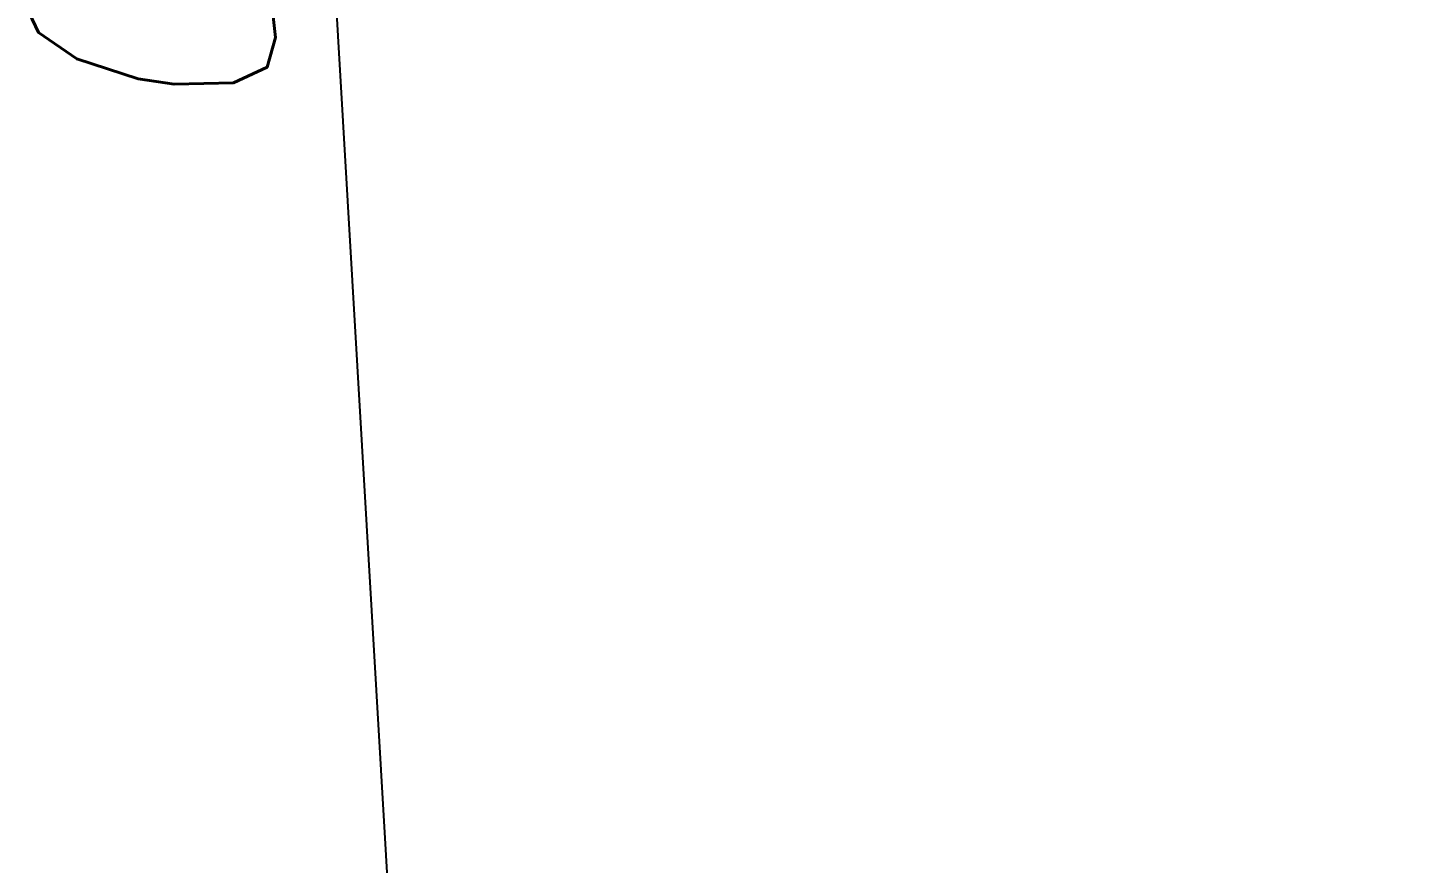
# Model space of a CAD drawing. Header units: metres. Extents: x 222509 to 223547, y 765290 to 766147.
# Drawn here: x 223030 to 223032.247, y 765862.84 to 765864.192 of the extents above; entities that cross this region are included whole.
import ezdxf
from ezdxf.enums import TextEntityAlignment as Align

# ---------------------------------------------------------------- set-up
doc = ezdxf.new("R2010")
doc.units = ezdxf.units.M
doc.linetypes.add('DASHED', pattern=[19.05, 12.7, -6.35])
doc.layers.add('M2401', color=8, linetype='DASHED', lineweight=25)
doc.layers.add('PNT2510', color=8, linetype='Continuous')
doc.layers.add('PNTELEV2510', color=7, linetype='Continuous')
doc.styles.add('PTXT', font='txt.shx')

# ---------------------------------------------------------------- blocks, each defined once
blk = doc.blocks.new('SRVPNO9')
at = {"layer": 'PNTELEV2510', "style": 'PTXT', "oblique": 15}
blk.add_attdef('ELEV2', text='', height=1, dxfattribs=at).set_placement((-0.0346, -1.7233), align=Align.CENTER)
blk = doc.blocks.new('G$CAC2BD834')
at = {"layer": 'PNT2510'}
ref = blk.add_blockref('SRVPNO9', (223029.75, 765865.96, 514.9), dxfattribs=dict(at, xscale=0.4, yscale=0.4, zscale=0.4))
ref.add_attrib('ELEV2', '514.90', dxfattribs={"layer": 'PNTELEV2510', "height": 0.4, "rotation": 276.3465, "style": 'PTXT', "oblique": 15}).set_placement((223029.9052, 765865.0227, 514.9), align=Align.CENTER)
blk = doc.blocks.new('G$CEBE070F1')
at = {"layer": 'M2401'}
blk.add_polyline3d([(223024.8, 765873.56, 512.76), (223025.29, 765870.51, 512.94), (223025.7, 765869.63, 512.99), (223026.26, 765868.92, 512.99), (223027.22, 765868.18, 513.01), (223028.76, 765867.53, 513.07), (223029.51, 765867, 513.06), (223030.1, 765866.17, 512.96), (223030.46, 765864.91, 512.65), (223031.88, 765840.63, 510.25), (223032.73, 765834.04, 509.72), (223034.49, 765828.2, 509.36), (223036.99, 765823.38, 509.15), (223040.94, 765819.73, 508.9), (223046.14, 765816.55, 508.55)], dxfattribs=at)

msp = doc.modelspace()

# ---------------------------------------------------------------- block references
for name in ['G$CEBE070F1', 'G$CAC2BD834']:
    msp.add_blockref(name, (0, 0))

doc.saveas('drawing.dxf')
